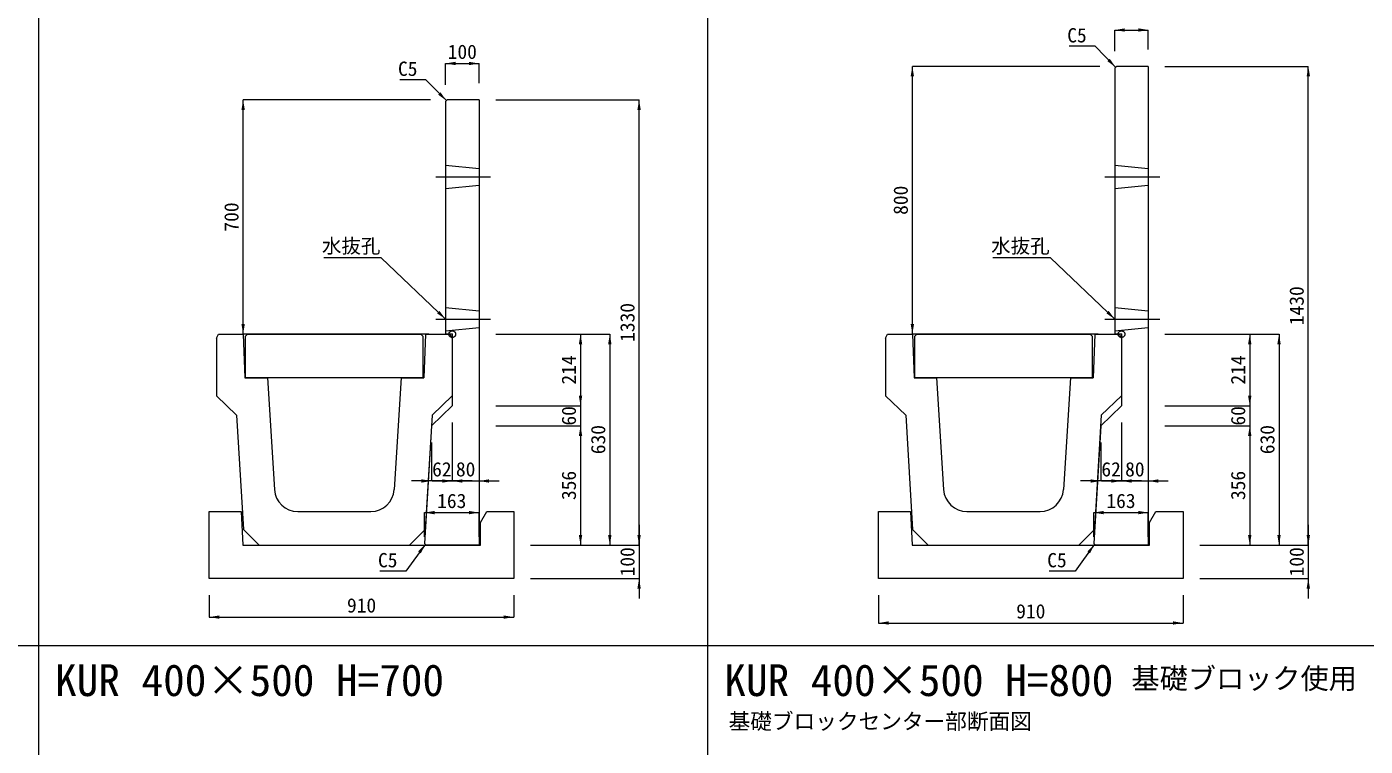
# Model space of a CAD drawing. Units: millimetres at full size, sheet at 1:40. Extents: x 86 to 35886, y -15691 to 10257.
# Drawn here: x 27852 to 31852, y -13541 to -11392 of the extents above; entities that cross this region are included whole.
import ezdxf
from ezdxf.enums import TextEntityAlignment as Align

# ---------------------------------------------------------------- set-up
doc = ezdxf.new("R2010")
doc.units = ezdxf.units.MM
doc.header["$LTSCALE"] = 40
doc.header["$PDMODE"] = 32
doc.header["$PDSIZE"] = 20
doc.linetypes.add('DASHED', pattern=[7.5, 6, -1.5])
doc.linetypes.add('USER1', pattern=[28.575, 19.05, -3.175, 3.175, -3.175])
for name, color, linetype, lineweight in [('0_2', 7, 'USER1', 5), ('パネックスKUR', 2, 'Continuous', 20), ('図枠', 5, 'Continuous', 13), ('基礎ブロック', 2, 'Continuous', 13), ('寸法線', 7, 'Continuous', 13), ('引出線', 4, 'Continuous', 13), ('本体', 2, 'Continuous', 13), ('補助線', 8, 'USER1', 13)]:
    doc.layers.add(name, color=color, linetype=linetype, lineweight=lineweight)
doc.layers.add('文字', color=7, linetype='Continuous')
doc.styles.add('ＭＳ ゴシック', font='')
doc.styles.get('ＭＳ ゴシック').set_extended_font_data('MS Gothic')

# ---------------------------------------------------------------- blocks, each defined once
blk = doc.blocks.new('filled_arrow')
at = {"color": 0, "linetype": 'Continuous', "lineweight": -2}
blk.add_solid([(7.5, 1.25), (0, 0), (7.5, -1.25)], dxfattribs=at)

msp = doc.modelspace()

# ---------------------------------------------------------------- linework, layer by layer
at = {"layer": 'パネックスKUR'}
for p, q in [((31103.23, -11515.56), (31108.23, -11510.56)), ((31103.23, -11515.56), (31103.23, -12310.56)), ((31203.23, -11510.56), (31108.23, -11510.56)), ((31203.23, -11510.56), (31203.23, -12940.56)), ((29103.23, -11615.56), (29108.23, -11610.56)), ((29103.23, -11615.56), (29103.23, -12310.56)), ((29203.23, -11610.56), (29108.23, -11610.56)), ((29203.23, -11610.56), (29203.23, -12940.56)), ((29123.23, -12310.56), (29103.23, -12310.56)), ((29123.23, -12310.56), (29123.23, -12524.56)), ((31123.23, -12310.56), (31103.23, -12310.56)), ((31123.23, -12310.56), (31123.23, -12524.56)), ((29123.23, -12524.56), (29061.23, -12584.56)), ((31123.23, -12524.56), (31061.23, -12584.56)), ((29061.23, -12584.56), (29040.53, -12935.57)), ((31061.23, -12584.56), (31040.53, -12935.57)), ((29045.23, -12940.56), (29040.53, -12935.57)), ((29203.23, -12940.56), (29045.23, -12940.56)), ((31045.23, -12940.56), (31040.53, -12935.57)), ((31203.23, -12940.56), (31045.23, -12940.56))]:
    msp.add_line(p, q, dxfattribs=at)
at = {"layer": 'パネックスKUR', "linetype": 'DASHED', "lineweight": 9}
for p, q in [((29103.23, -11805.56), (29203.23, -11815.56)), ((31103.23, -11805.56), (31203.23, -11815.56)), ((29103.23, -11875.56), (29203.23, -11865.56)), ((31103.23, -11875.56), (31203.23, -11865.56)), ((29103.23, -12230.56), (29203.23, -12240.56)), ((31103.23, -12230.56), (31203.23, -12240.56)), ((29103.23, -12300.56), (29203.23, -12290.56)), ((31103.23, -12300.56), (31203.23, -12290.56))]:
    msp.add_line(p, q, dxfattribs=at)
at = {"layer": '図枠'}
for p, q in [((27886.23, -1890.56), (27886.23, -15690.56)), ((29886.23, -1890.56), (29886.23, -15690.56)), ((18686.23, -13240.56), (35886.23, -13240.56))]:
    msp.add_line(p, q, dxfattribs=at)
at = {"layer": '基礎ブロック', "lineweight": 20}
for p, q in [((28397.23, -13040.56), (28397.23, -12840.56)), ((28397.23, -12840.56), (28492.23, -12840.56)), ((28492.23, -12840.56), (28497.23, -12940.56)), ((29207.23, -12873.56), (29226.23, -12840.56)), ((29207.23, -12940.56), (29207.23, -12873.56)), ((29226.23, -12840.56), (29307.23, -12840.56)), ((29307.23, -12840.56), (29307.23, -13040.56)), ((30397.23, -13040.56), (30397.23, -12840.56)), ((30397.23, -12840.56), (30492.23, -12840.56)), ((30492.23, -12840.56), (30497.23, -12940.56)), ((31207.23, -12873.56), (31226.23, -12840.56)), ((31207.23, -12940.56), (31207.23, -12873.56)), ((31226.23, -12840.56), (31307.23, -12840.56)), ((31307.23, -12840.56), (31307.23, -13040.56)), ((28497.23, -12940.56), (29207.23, -12940.56)), ((30497.23, -12940.56), (31207.23, -12940.56)), ((29307.23, -13040.56), (28397.23, -13040.56)), ((31307.23, -13040.56), (30397.23, -13040.56))]:
    msp.add_line(p, q, dxfattribs=at)
at = {"layer": '寸法線'}
for p, q in [((31103.23, -11402.01), (31203.23, -11402.01)), ((31103.23, -11465.56), (31103.23, -11402.01)), ((31203.23, -11460.56), (31203.23, -11402.01)), ((29103.23, -11502.01), (29203.23, -11502.01)), ((29103.23, -11565.56), (29103.23, -11502.01)), ((29203.23, -11560.56), (29203.23, -11502.01)), ((30498.23, -12310.56), (30498.23, -11510.56)), ((31058.23, -11510.56), (30498.23, -11510.56)), ((31253.23, -11510.56), (31681.57, -11510.56)), ((31681.57, -12940.56), (31681.57, -11510.56)), ((28498.23, -12310.56), (28498.23, -11610.56)), ((29058.23, -11610.56), (28498.23, -11610.56)), ((29253.23, -11610.56), (29681.57, -11610.56)), ((29681.57, -12940.56), (29681.57, -11610.56)), ((29053.23, -12310.56), (28498.23, -12310.56)), ((29253.23, -12310.56), (29594.07, -12310.56)), ((29253.23, -12310.56), (29506.57, -12310.56)), ((29506.57, -12310.56), (29506.57, -12524.56)), ((29594.07, -12310.56), (29594.07, -12940.56)), ((31053.23, -12310.56), (30498.23, -12310.56)), ((31253.23, -12310.56), (31594.07, -12310.56)), ((31253.23, -12310.56), (31506.57, -12310.56)), ((31506.57, -12310.56), (31506.57, -12524.56)), ((31594.07, -12310.56), (31594.07, -12940.56)), ((29203.23, -12375.56), (29203.23, -12749.16)), ((31203.23, -12375.56), (31203.23, -12749.16)), ((29506.57, -12464.56), (29506.57, -12644.56)), ((31506.57, -12464.56), (31506.57, -12644.56)), ((29253.23, -12524.56), (29506.57, -12524.56)), ((29253.23, -12524.56), (29506.57, -12524.56)), ((31253.23, -12524.56), (31506.57, -12524.56)), ((31253.23, -12524.56), (31506.57, -12524.56)), ((29123.23, -12574.56), (29123.23, -12749.16)), ((29123.23, -12574.56), (29123.23, -12749.16)), ((29253.23, -12584.56), (29506.57, -12584.56)), ((29253.23, -12584.56), (29506.57, -12584.56)), ((29506.57, -12584.56), (29506.57, -12940.56)), ((31123.23, -12574.56), (31123.23, -12749.16)), ((31123.23, -12574.56), (31123.23, -12749.16)), ((31253.23, -12584.56), (31506.57, -12584.56)), ((31253.23, -12584.56), (31506.57, -12584.56)), ((31506.57, -12584.56), (31506.57, -12940.56)), ((29061.23, -12634.56), (29061.23, -12749.16)), ((31061.23, -12634.56), (31061.23, -12749.16)), ((29183.23, -12749.16), (29001.23, -12749.16)), ((29063.23, -12749.16), (29263.23, -12749.16)), ((31183.23, -12749.16), (31001.23, -12749.16)), ((31063.23, -12749.16), (31263.23, -12749.16)), ((29040.23, -12843.64), (29203.23, -12843.64)), ((29040.23, -12915.56), (29040.23, -12843.64)), ((29203.23, -12915.56), (29203.23, -12843.64)), ((31040.23, -12843.64), (31203.23, -12843.64)), ((31040.23, -12915.56), (31040.23, -12843.64)), ((31203.23, -12915.56), (31203.23, -12843.64)), ((29681.57, -12880.56), (29681.57, -13100.56)), ((31681.57, -12880.56), (31681.57, -13100.56)), ((29357.23, -12940.56), (29681.57, -12940.56)), ((29357.23, -12940.56), (29594.07, -12940.56)), ((29357.23, -12940.56), (29506.57, -12940.56)), ((29357.23, -12940.56), (29681.57, -12940.56)), ((31357.23, -12940.56), (31681.57, -12940.56)), ((31457.23, -12940.56), (31681.57, -12940.56)), ((31457.23, -12940.56), (31594.07, -12940.56)), ((31457.23, -12940.56), (31506.57, -12940.56)), ((29357.23, -13040.56), (29681.57, -13040.56)), ((31357.23, -13040.56), (31681.57, -13040.56)), ((28397.23, -13090.56), (28397.23, -13155.79)), ((29307.23, -13090.56), (29307.23, -13155.79)), ((30397.23, -13090.56), (30397.23, -13173.39)), ((31307.23, -13090.56), (31307.23, -13173.39)), ((28397.23, -13155.79), (29307.23, -13155.79)), ((30397.23, -13173.39), (31307.23, -13173.39))]:
    msp.add_line(p, q, dxfattribs=at)
at = {"layer": '引出線'}
for points in [[(31105.73, -11513.06), (31044.24, -11450.35), (30966.47, -11450.35)], [(29105.73, -11613.06), (29044.24, -11550.35), (28966.47, -11550.35)], [(29103.23, -12265.56), (28910.77, -12082.12), (28739.03, -12082.12)], [(31103.23, -12265.56), (30910.77, -12082.12), (30739.03, -12082.12)], [(29042.88, -12938.07), (28984.45, -13018.33), (28906.68, -13018.33)], [(31042.88, -12938.07), (30984.45, -13018.33), (30906.68, -13018.33)]]:
    msp.add_lwpolyline(points, dxfattribs=at)
at = {"layer": '本体'}
for p, q in [((28418.23, -12322.56), (28424.23, -12310.56)), ((28424.23, -12310.56), (28498.23, -12310.56)), ((28498.23, -12310.56), (28503.23, -12440.56)), ((29043.23, -12310.56), (29038.23, -12440.56)), ((29043.23, -12310.56), (29117.23, -12310.56)), ((29123.23, -12322.56), (29117.23, -12310.56)), ((30418.23, -12322.56), (30424.23, -12310.56)), ((30424.23, -12310.56), (30498.23, -12310.56)), ((30498.23, -12310.56), (30503.23, -12440.56)), ((31043.23, -12310.56), (31038.23, -12440.56)), ((31043.23, -12310.56), (31117.23, -12310.56)), ((31123.23, -12322.56), (31117.23, -12310.56)), ((28418.23, -12322.56), (28418.23, -12494.56)), ((29123.23, -12322.56), (29123.23, -12494.56)), ((30418.23, -12322.56), (30418.23, -12494.56)), ((31123.23, -12322.56), (31123.23, -12494.56)), ((28503.23, -12440.56), (28570.73, -12440.56)), ((28570.73, -12440.56), (28591.63, -12774.93)), ((28970.73, -12440.56), (28949.83, -12774.93)), ((28970.73, -12440.56), (29038.23, -12440.56)), ((30503.23, -12440.56), (30570.73, -12440.56)), ((30570.73, -12440.56), (30591.63, -12774.93)), ((30970.73, -12440.56), (30949.83, -12774.93)), ((30970.73, -12440.56), (31038.23, -12440.56)), ((28418.23, -12494.56), (28478.73, -12552.56)), ((29123.23, -12494.56), (29062.73, -12552.56)), ((30418.23, -12494.56), (30478.73, -12552.56)), ((31123.23, -12494.56), (31062.73, -12552.56)), ((28478.73, -12552.56), (28498.87, -12893.7)), ((29062.73, -12552.56), (29042.6, -12893.7)), ((30478.73, -12552.56), (30498.87, -12893.7)), ((31062.73, -12552.56), (31042.6, -12893.7)), ((28661.49, -12840.56), (28879.97, -12840.56)), ((30661.49, -12840.56), (30879.97, -12840.56)), ((28545.73, -12940.56), (28498.87, -12893.7)), ((28995.73, -12940.56), (29042.6, -12893.7)), ((30545.73, -12940.56), (30498.87, -12893.7)), ((30995.73, -12940.56), (31042.6, -12893.7)), ((28545.73, -12940.56), (28995.73, -12940.56)), ((30545.73, -12940.56), (30995.73, -12940.56))]:
    msp.add_line(p, q, dxfattribs=at)
at = {"layer": '本体', "lineweight": 20}
for points in [[(28505.73, -12440.56), (28505.73, -12316.56), (28511.73, -12310.56), (29029.73, -12310.56), (29035.73, -12316.56), (29035.73, -12440.56)], [(30505.73, -12440.56), (30505.73, -12316.56), (30511.73, -12310.56), (31029.73, -12310.56), (31035.73, -12316.56), (31035.73, -12440.56)]]:
    msp.add_lwpolyline(points, close=True, dxfattribs=at)
at = {"layer": '本体'}
for centre, start, end in [((28661.49, -12770.56), 183.57633, 270), ((28879.97, -12770.56), 270, 356.42367), ((30661.49, -12770.56), 183.57633, 270), ((30879.97, -12770.56), 270, 356.42367)]:
    msp.add_arc(centre, 70, start, end, dxfattribs=at)
at = {"layer": '補助線'}
for p, q in [((29073.87, -11840.56), (29237.59, -11840.56)), ((31073.87, -11840.56), (31237.59, -11840.56)), ((29073.87, -12265.56), (29237.59, -12265.56)), ((31073.87, -12265.56), (31237.59, -12265.56))]:
    msp.add_line(p, q, dxfattribs=at)
for p in [(29123.23, -12310.56), (31123.23, -12310.56)]:
    msp.add_point(p, dxfattribs=at)

# ---------------------------------------------------------------- block references
at = {"layer": '寸法線', "xscale": 4, "yscale": 4}
for p in [(31103.23, -11402.01), (29103.23, -11502.01), (29123.23, -12749.16), (29203.23, -12749.16), (31123.23, -12749.16), (31203.23, -12749.16), (29040.23, -12843.64), (31040.23, -12843.64), (28397.23, -13155.79), (30397.23, -13173.39)]:
    msp.add_blockref('filled_arrow', p, dxfattribs=at)
for p, rotation in [((31203.23, -11402.01), 180), ((29203.23, -11502.01), 180), ((30498.23, -11510.56), 270), ((31681.57, -11510.56), 270), ((28498.23, -11610.56), 270), ((29681.57, -11610.56), 270), ((28498.23, -12310.56), 90), ((29506.57, -12310.56), 270), ((29594.07, -12310.56), 270), ((30498.23, -12310.56), 90), ((31506.57, -12310.56), 270), ((31594.07, -12310.56), 270), ((29506.57, -12524.56), 90), ((29506.57, -12524.56), 90), ((31506.57, -12524.56), 90), ((31506.57, -12524.56), 90), ((29506.57, -12584.56), 270), ((29506.57, -12584.56), 270), ((31506.57, -12584.56), 270), ((31506.57, -12584.56), 270), ((29061.23, -12749.16), 180), ((29123.23, -12749.16), 180), ((31061.23, -12749.16), 180), ((31123.23, -12749.16), 180), ((29203.23, -12843.64), 180), ((31203.23, -12843.64), 180), ((29506.57, -12940.56), 90), ((29594.07, -12940.56), 90), ((29681.57, -12940.56), 90), ((29681.57, -12940.56), 90), ((31506.57, -12940.56), 90), ((31594.07, -12940.56), 90), ((31681.57, -12940.56), 90), ((31681.57, -12940.56), 90), ((29681.57, -13040.56), 270), ((31681.57, -13040.56), 270), ((29307.23, -13155.79), 180), ((31307.23, -13173.39), 180)]:
    msp.add_blockref('filled_arrow', p, dxfattribs=dict(at, rotation=rotation))
at = {"layer": '引出線', "xscale": 4, "yscale": 4}
for p, rotation in [((31105.73, -11513.06), 134.4), ((29105.73, -11613.06), 134.4), ((29103.23, -12265.56), 136.4), ((31103.23, -12265.56), 136.4), ((29042.88, -12938.07), 233.9), ((31042.88, -12938.07), 233.9)]:
    msp.add_blockref('filled_arrow', p, dxfattribs=dict(at, rotation=rotation))

# ---------------------------------------------------------------- texts
at = {"layer": '0_2', "style": 'ＭＳ ゴシック'}
msp.add_text('基礎ブロックセンター部断面図', height=47.47, dxfattribs=at).set_placement((29948.99, -13504.99), align=Align.BOTTOM_LEFT)
at = {"layer": '寸法線', "style": 'ＭＳ ゴシック'}
for s, p in [('100', (29153.23, -11467.01)), ('62', (29092.23, -12714.16)), ('80', (29163.23, -12714.16)), ('62', (31092.23, -12714.16)), ('80', (31163.23, -12714.16)), ('163', (29121.73, -12808.64)), ('163', (31121.73, -12808.64)), ('910', (28852.23, -13120.79)), ('910', (30852.23, -13138.39))]:
    msp.add_text(s, height=42.72, dxfattribs=at).set_placement(p, align=Align.MIDDLE_CENTER)
for s, p in [('800', (30463.23, -11910.56)), ('700', (28463.23, -11960.56)), ('1430', (31646.57, -12225.56)), ('1330', (29646.57, -12275.56)), ('214', (29471.57, -12417.56)), ('214', (31471.57, -12417.56)), ('60', (29471.57, -12554.56)), ('60', (31471.57, -12554.56)), ('630', (29559.07, -12625.56)), ('630', (31559.07, -12625.56)), ('356', (29471.57, -12762.56)), ('356', (31471.57, -12762.56)), ('100', (29646.57, -12990.56)), ('100', (31646.57, -12990.56))]:
    msp.add_text(s, height=42.72, rotation=90, dxfattribs=at).set_placement(p, align=Align.MIDDLE_CENTER)
at = {"layer": '引出線', "style": 'ＭＳ ゴシック'}
for s, p in [('C5', (31019.24, -11396.35)), ('C5', (29019.24, -11496.35)), ('水抜孔', (28908.52, -12025.83)), ('水抜孔', (30908.52, -12025.83)), ('C5', (28959.45, -12964.33)), ('C5', (30959.45, -12964.33))]:
    msp.add_text(s, height=42.72, dxfattribs=at).set_placement(p, align=Align.TOP_RIGHT)
at = {"layer": '文字', "style": 'ＭＳ ゴシック'}
for s, p in [('KUR 400×500 H=700', (27936.23, -13420.06)), ('KUR 400×500 H=800', (29936.23, -13420.06))]:
    msp.add_text(s, height=94.94, dxfattribs=at).set_placement(p, align=Align.BOTTOM_LEFT)
msp.add_text('基礎ブロック使用', height=61.71, dxfattribs=at).set_placement((31826.61, -13339.1), align=Align.MIDDLE_RIGHT)

doc.saveas('drawing.dxf')
